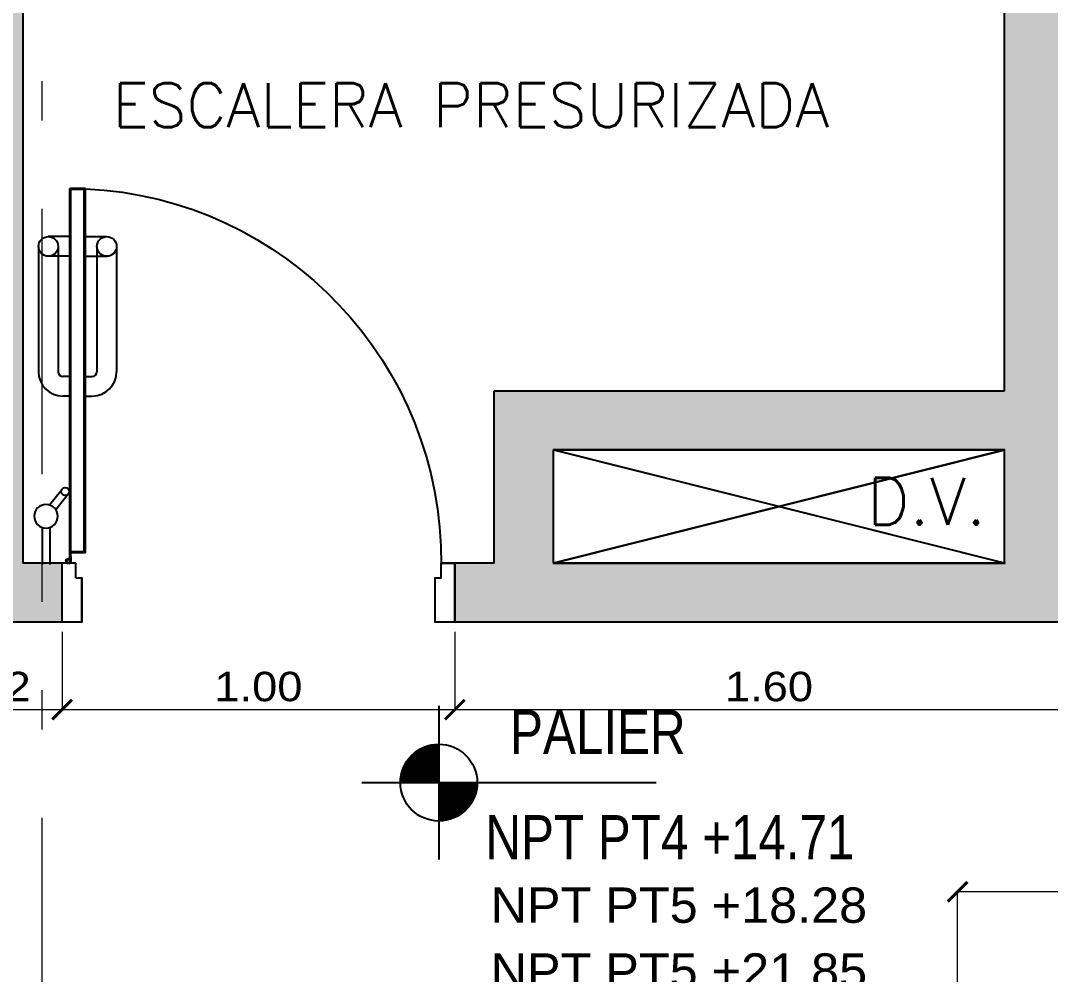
# Model space of a CAD drawing. Header units: metres. Extents: x 219 to 707, y -561 to -17.
# Drawn here: x 355.59 to 358.212, y -227.112 to -224.683 of the extents above; entities that cross this region are included whole.
import ezdxf
from ezdxf.enums import TextEntityAlignment as Align

# ---------------------------------------------------------------- set-up
doc = ezdxf.new("R2010")
doc.units = ezdxf.units.M
for name, pattern in [('CYPE_RAYAPUNTOPUNTO', [0.45, 0.225, -0.075, 0, -0.075, 0, -0.075]), ('HIDDEN', [0.375, 0.25, -0.125]), ('TRAZO_HUECO', [0.75, 0.5, -0.25])]:
    doc.linetypes.add(name, pattern=pattern)
for name, color, linetype in [('1', 1, 'Continuous'), ('A-Aberturas', 2, 'Continuous'), ('A-Muros', 4, 'Continuous'), ('A-Proyección', 1, 'HIDDEN'), ('A-Texto', 3, 'Continuous'), ('CT-75-NIVEL', 1, 'Continuous'), ('Dr Ejes en bloque', 4, 'Continuous'), ('TCOTA', 1, 'Continuous')]:
    doc.layers.add(name, color=color, linetype=linetype)
doc.layers.add('COTAS_REPLANTEO', color=7, linetype='CYPE_RAYAPUNTOPUNTO', lineweight=0)
doc.layers.add('M1-Muro Común 20', color=12, linetype='Continuous', transparency=0.5)
doc.styles.add('1-50', font='arial.ttf', dxfattribs={"width": 1.1, "height": 0.075})
doc.styles.add('ROMANS', font='arial.ttf', dxfattribs={"width": 1.02, "height": 1.2})
doc.styles.add('T12', font='romans.shx', dxfattribs={"height": 0.12})
doc.dimstyles.new('1-50', dxfattribs={"dimscale": 0, "dimtxt": 0.075, "dimasz": 0.05, "dimexe": 0, "dimexo": 0.025, "dimgap": 0.02, "dimtad": 1, "dimzin": 4, "dimdsep": 46, "dimtxsty": '1-50', "dimblk": 'ARCHTICK', "dimcen": 0.09, "dimclrd": 256, "dimclre": 8, "dimclrt": 2, "dimadec": 0, "dimazin": 3, "dimtfac": 1, "dimtofl": 0, "dimtmove": 2, "dimatfit": 3, "dimldrblk": 'OPEN90', "dimfxl": 1, "dimtolj": 1, "dimtzin": 0, "dimlwd": 18, "dimlwe": 18, "dimarcsym": 0})

# ---------------------------------------------------------------- blocks, each defined once
blk = doc.blocks.new('A$C2B301203')
at = {"color": 1}
blk.add_line((0.0825, 0.8661), (0.0825, 0.9602), dxfattribs=at)
at = {"color": 1, "extrusion": (0, 1e-16, -1)}
for p, q in [((0.1328, 0.9464), (0.1328, 0.0029)), ((0.1358, 0.941), (0.1358, 0.0059)), ((0.1728, 0.931), (0.1358, 0.931)), ((0.1698, 0.928), (0.1358, 0.928)), ((0.1698, 0.928), (0.1698, 0.0059)), ((0.1728, 0.931), (0.1728, 0.0029)), ((0.1728, 0.0029), (0.1328, 0.0029)), ((0.1698, 0.0059), (0.1358, 0.0059))]:
    blk.add_line(p, q, dxfattribs=at)
at = {"color": 1, "extrusion": (-1e-16, 0, -1)}
for p, q in [((0.0972, 0.8206), (0.1293, 0.781)), ((0.081, 0.8089), (0.1137, 0.7684))]:
    blk.add_line(p, q, dxfattribs=at)
at = {"color": 1}
blk.add_lwpolyline([(0.0625, 0.8661), (0.0625, 0.9602)], dxfattribs=at)
blk.add_circle((0.0725, 0.8377), 0.0301, dxfattribs=at)
at = {"color": 1, "extrusion": (-1e-16, 0, -1)}
blk.add_circle((-0.1215, 0.7747), 0.01, dxfattribs=at)
at = {"layer": 'A-Aberturas'}
for p, q in [((0.1133, 1.1073), (0.1133, 0.9573)), ((1.1133, 1.1073), (1.1133, 0.9573)), ((0.1483, 0.9573), (0.1133, 0.9573))]:
    blk.add_line(p, q, dxfattribs=at)
at = {"layer": 'A-Aberturas', "extrusion": (-1e-16, 0, -1)}
for q in [(0.1483, 0.9573), (0.1633, 0.9943)]:
    blk.add_line((0.1483, 0.9943), q, dxfattribs=at)
at = {"layer": 'A-Aberturas', "extrusion": (0, 1e-16, -1)}
for p, q in [((0.1358, 0.941), (0.1358, 0.9518)), ((0.1358, 0.941), (0.1328, 0.941)), ((0.1328, 0.5316), (0.1154, 0.5316)), ((0.1728, 0.5316), (0.1903, 0.5316)), ((0.1328, 0.4816), (0.1154, 0.4816)), ((0.1728, 0.4816), (0.1903, 0.4816)), ((0.0534, 0.1508), (0.0534, 0.4697)), ((0.1034, 0.1508), (0.1034, 0.4697)), ((0.2022, 0.1508), (0.2022, 0.4697)), ((0.2522, 0.1508), (0.2522, 0.4697)), ((0.1328, 0.1758), (0.0784, 0.1758)), ((0.1728, 0.1758), (0.2272, 0.1758)), ((0.1328, 0.1258), (0.0784, 0.1258)), ((0.1728, 0.1258), (0.2272, 0.1258))]:
    blk.add_line(p, q, dxfattribs=at)
at = {"layer": 'A-Aberturas', "extrusion": (-1e-16, 0, -1)}
blk.add_lwpolyline([(-0.1633, 1.1073), (-0.1633, 0.9943), (-0.1633, 1.1073), (-0.1133, 1.1073)], dxfattribs=at)
at = {"layer": 'A-Aberturas'}
blk.add_lwpolyline([(1.1133, 1.1073), (1.0633, 1.1073), (1.0633, 1.0523)], dxfattribs=at)
blk.add_polyline3d([(1.0633, 1.1073, 0), (1.0633, 0.9943, 0), (1.0783, 0.9943, 0), (1.0783, 0.9573, 0), (1.1133, 0.9573, 0), (1.0783, 0.9573, 0)], dxfattribs=at)
at = {"layer": 'A-Aberturas', "extrusion": (0, 1e-16, -1)}
for centre, radius in [((-0.1294, 0.9518), 0.00636), ((-0.1294, 0.9518), 0.00431), ((-0.0784, 0.1508), 0.025), ((-0.2272, 0.1508), 0.025)]:
    blk.add_circle(centre, radius, dxfattribs=at)
at = {"layer": 'A-Aberturas'}
blk.add_arc((0.1294, 0.9518), 0.9489, 272.6207, 0.5064, dxfattribs=at)
at = {"layer": 'A-Aberturas', "extrusion": (0, 1e-16, -1)}
for centre, radius, start, end in [((-0.1154, 0.4697), 0.062, 0, 90), ((-0.1903, 0.4697), 0.062, 90, 180), ((-0.1154, 0.4697), 0.012, 0, 90), ((-0.1903, 0.4697), 0.012, 90, 180)]:
    blk.add_arc(centre, radius, start, end, dxfattribs=at)
blk = doc.blocks.new('_ArchTick')
at = {"color": 0, "linetype": 'ByBlock', "const_width": 0.15}
blk.add_lwpolyline([(-0.5, -0.5), (0.5, 0.5)], dxfattribs=at)
blk = doc.blocks.new('*D683')
at = {"layer": 'Defpoints', "color": 0, "transparency": 16777216}
for p in [(357.976, -226.9011), (357.976, -227.4151), (359.5957, -227.4041)]:
    blk.add_point(p, dxfattribs=at)
at = {"layer": 'TCOTA', "color": 8, "lineweight": 18, "transparency": 16777216}
for p, q in [((357.976, -227.3901), (357.976, -226.9011)), ((359.5957, -227.3791), (359.5957, -226.9011))]:
    blk.add_line(p, q, dxfattribs=at)
at = {"layer": 'TCOTA', "lineweight": 18, "transparency": 16777216}
blk.add_line((359.5957, -226.9011), (357.976, -226.9011), dxfattribs=at)
at = {"layer": 'TCOTA', "lineweight": 18, "transparency": 16777216, "xscale": 0.05, "yscale": 0.05, "zscale": 0.05, "rotation": 180}
blk.add_blockref('_ArchTick', (357.976, -226.9011), dxfattribs=at)
at = {"layer": 'TCOTA', "lineweight": 18, "transparency": 16777216, "xscale": 0.05, "yscale": 0.05, "zscale": 0.05}
blk.add_blockref('_ArchTick', (359.5957, -226.9011), dxfattribs=at)
at = {"layer": 'TCOTA', "color": 2, "transparency": 16777216, "insert": (358.7858, -226.8428), "char_height": 0.075, "attachment_point": 5, "style": '1-50'}
blk.add_mtext('\\A1;1.62', dxfattribs=at)
blk = doc.blocks.new('_Open90')
at = {"color": 0, "linetype": 'ByBlock', "lineweight": -2}
for p, q in [((0, 0), (-1, 0)), ((-0.5, 0.5), (0, 0)), ((0, 0), (-0.5, -0.5))]:
    blk.add_line(p, q, dxfattribs=at)
blk = doc.blocks.new('*D684')
at = {"layer": 'Defpoints', "color": 0, "transparency": 16777216}
for p in [(355.3759, -226.2148), (355.6958, -226.2148), (355.6958, -226.4375)]:
    blk.add_point(p, dxfattribs=at)
at = {"layer": 'TCOTA', "color": 8, "lineweight": 18, "transparency": 16777216}
for p, q in [((355.3759, -226.2398), (355.3759, -226.4375)), ((355.6958, -226.2398), (355.6958, -226.4375))]:
    blk.add_line(p, q, dxfattribs=at)
at = {"layer": 'TCOTA', "lineweight": 18, "transparency": 16777216}
blk.add_line((355.3759, -226.4375), (355.6958, -226.4375), dxfattribs=at)
at = {"layer": 'TCOTA', "lineweight": 18, "transparency": 16777216, "xscale": 0.05, "yscale": 0.05, "zscale": 0.05, "rotation": 180}
blk.add_blockref('_ArchTick', (355.3759, -226.4375), dxfattribs=at)
at = {"layer": 'TCOTA', "lineweight": 18, "transparency": 16777216, "xscale": 0.05, "yscale": 0.05, "zscale": 0.05}
blk.add_blockref('_ArchTick', (355.6958, -226.4375), dxfattribs=at)
at = {"layer": 'TCOTA', "color": 2, "transparency": 16777216, "insert": (355.5359, -226.3792), "char_height": 0.075, "attachment_point": 5, "style": '1-50'}
blk.add_mtext('\\A1;.32', dxfattribs=at)
blk = doc.blocks.new('*D685')
at = {"layer": 'Defpoints', "color": 0, "transparency": 16777216}
for p in [(355.6958, -226.2148), (356.6958, -226.2148), (356.6958, -226.4375)]:
    blk.add_point(p, dxfattribs=at)
at = {"layer": 'TCOTA', "color": 8, "lineweight": 18, "transparency": 16777216}
for p, q in [((355.6958, -226.2398), (355.6958, -226.4375)), ((356.6958, -226.2398), (356.6958, -226.4375))]:
    blk.add_line(p, q, dxfattribs=at)
at = {"layer": 'TCOTA', "lineweight": 18, "transparency": 16777216}
blk.add_line((355.6958, -226.4375), (356.6958, -226.4375), dxfattribs=at)
at = {"layer": 'TCOTA', "lineweight": 18, "transparency": 16777216, "xscale": 0.05, "yscale": 0.05, "zscale": 0.05, "rotation": 180}
blk.add_blockref('_ArchTick', (355.6958, -226.4375), dxfattribs=at)
at = {"layer": 'TCOTA', "lineweight": 18, "transparency": 16777216, "xscale": 0.05, "yscale": 0.05, "zscale": 0.05}
blk.add_blockref('_ArchTick', (356.6958, -226.4375), dxfattribs=at)
at = {"layer": 'TCOTA', "color": 2, "transparency": 16777216, "insert": (356.1958, -226.3792), "char_height": 0.075, "attachment_point": 5, "style": '1-50'}
blk.add_mtext('\\A1;1.00', dxfattribs=at)
blk = doc.blocks.new('*D686')
at = {"layer": 'Defpoints', "color": 0, "transparency": 16777216}
for p in [(356.6958, -226.2148), (358.2956, -226.2148), (358.2956, -226.4375)]:
    blk.add_point(p, dxfattribs=at)
at = {"layer": 'TCOTA', "color": 8, "lineweight": 18, "transparency": 16777216}
for p, q in [((356.6958, -226.2398), (356.6958, -226.4375)), ((358.2956, -226.2398), (358.2956, -226.4375))]:
    blk.add_line(p, q, dxfattribs=at)
at = {"layer": 'TCOTA', "lineweight": 18, "transparency": 16777216}
blk.add_line((356.6958, -226.4375), (358.2956, -226.4375), dxfattribs=at)
at = {"layer": 'TCOTA', "lineweight": 18, "transparency": 16777216, "xscale": 0.05, "yscale": 0.05, "zscale": 0.05, "rotation": 180}
blk.add_blockref('_ArchTick', (356.6958, -226.4375), dxfattribs=at)
at = {"layer": 'TCOTA', "lineweight": 18, "transparency": 16777216, "xscale": 0.05, "yscale": 0.05, "zscale": 0.05}
blk.add_blockref('_ArchTick', (358.2956, -226.4375), dxfattribs=at)
at = {"layer": 'TCOTA', "color": 2, "transparency": 16777216, "insert": (357.4957, -226.3792), "char_height": 0.075, "attachment_point": 5, "style": '1-50'}
blk.add_mtext('\\A1;1.60', dxfattribs=at)
blk = doc.blocks.new('NIVELpl')
for p, q in [((0, 0.2609), (0, -0.2609)), ((-0.2609, 0), (0.7379, 0))]:
    blk.add_line(p, q)
at = {"const_width": 0.1304}
for points in [[(0, 0.0652, 0.414214), (-0.0652, 0, 1)], [(0, -0.0652, 0.414214), (0.0652, 0, 1)]]:
    blk.add_lwpolyline(points, format="xyb", dxfattribs=at)
blk.add_circle((0, 0), 0.1304)
at = {"style": 'ROMANS', "width": 0.8}
for tag, p in [('NIVEL', (0.7241, 0.0719)), ('DESCR', (0.7241, -0.2604))]:
    blk.add_attdef(tag, text='', height=0.15, dxfattribs=at).set_placement(p, align=Align.RIGHT)
blk = doc.blocks.new('A$Ccec89f46')
at = {"color": 3}
for p, q in [((-1.4987, -5.35), (-0.3488, -5.35)), ((-1.4987, -5.6388), (-1.4987, -5.35)), ((-0.3488, -5.6388), (-1.4987, -5.6388))]:
    blk.add_line(p, q, dxfattribs=at)
at = {"layer": '1', "linetype": 'TRAZO_HUECO', "ltscale": 20}
for points in [[(-1.4987, -5.35), (-0.3488, -5.6388)], [(-1.4987, -5.6388), (-0.3488, -5.35)]]:
    blk.add_lwpolyline(points, dxfattribs=at)
blk = doc.blocks.new('DSADADASDAS')
at = {"layer": 'COTAS_REPLANTEO', "ltscale": 3}
blk.add_line((129.9275, 125.9327, -0.525), (129.9275, 146.4778, -0.525), dxfattribs=at)

msp = doc.modelspace()

# ---------------------------------------------------------------- hatches: boundary and pattern name
at = {"layer": 'M1-Muro Común 20', "transparency": 33554687}
h = msp.add_hatch(color=256, dxfattribs=at)
h.dxf.hatch_style = 1
h.paths.add_polyline_path([(358.2956, -220.526), (358.0956, -220.526), (358.0956, -221.726), (358.0956, -223.7753), (358.2956, -223.7753)])
h.paths.add_polyline_path([(358.2956, -224.4753), (358.0956, -224.4753), (358.0956, -224.926), (358.0956, -226.0648), (356.9458, -226.0648), (356.9458, -225.776), (358.0956, -225.776), (358.0955, -225.626), (356.7958, -225.626), (356.7958, -226.0648), (356.6958, -226.0648), (356.6958, -226.2148), (358.2956, -226.2148)])
h.paths.add_polyline_path([(355.5958, -224.475), (355.3958, -224.475), (355.3958, -226.2148), (355.5958, -226.2148), (355.6958, -226.2148), (355.6958, -226.0648), (355.5958, -226.0648)])
h.paths.add_polyline_path([(355.5955, -223.226), (355.5955, -222.926), (355.5955, -222.626), (355.5955, -222.326), (355.5955, -222.026), (355.5958, -220.526), (355.3958, -220.526), (355.3958, -223.776), (355.5955, -223.776), (355.5955, -223.526)])
h.paths.add_polyline_path([(358.0958, -220.3255), (355.9956, -220.326), (355.9956, -220.526), (358.0958, -220.526)])
edge = h.paths.add_edge_path()
edge.add_line((357.0674, -220.5384), (357.0674, -220.526))
edge.add_line((357.0674, -220.526), (356.8952, -220.526))
edge.add_arc((356.8952, -221.726), 1.2, 81.7537, 90, ccw=False)
edge = h.paths.add_edge_path()
edge.add_line((358.0952, -224.4753), (358.0955, -224.445))
edge.add_arc((356.8956, -224.426), 1.2, 357.6481, 359.0932, ccw=False)
edge.add_line((358.0946, -224.4753), (358.0952, -224.4753))

# ---------------------------------------------------------------- linework, layer by layer
at = {"layer": 'A-Muros'}
for p, q in [((355.5958, -224.475), (355.5958, -226.0648)), ((358.0955, -225.626), (358.0952, -224.4753)), ((356.7958, -226.0648), (356.7958, -225.626)), ((356.7958, -225.626), (358.0956, -225.626)), ((358.0956, -225.776), (356.9458, -225.776)), ((356.9458, -225.776), (356.9458, -226.0648)), ((358.0956, -226.0648), (358.0956, -225.776)), ((355.6958, -226.0648), (355.5958, -226.0648)), ((355.6958, -226.2148), (355.6958, -226.0648)), ((356.7958, -226.0648), (356.6958, -226.0648)), ((356.6958, -226.0648), (356.6958, -226.2148)), ((356.9458, -226.0648), (358.0956, -226.0648)), ((355.6958, -226.2148), (355.3958, -226.2148)), ((358.2956, -226.2148), (356.6958, -226.2148))]:
    msp.add_line(p, q, dxfattribs=at)
at = {"layer": 'A-Proyección', "linetype": 'ByBlock'}
msp.add_line((358.0956, -226.0648), (356.9458, -225.776), dxfattribs=at)
msp.add_lwpolyline([(358.0956, -225.776), (356.946, -226.0648)], dxfattribs=at)

# ---------------------------------------------------------------- block references
msp.add_blockref('A$Ccec89f46', (358.4456, -220.426))
at = {"layer": 'A-Aberturas', "xscale": -1, "rotation": 180.0000158623989}
msp.add_blockref('A$C2B301203', (355.5825, -225.1075), dxfattribs=at)
at = {"layer": 'CT-75-NIVEL'}
ref = msp.add_blockref('NIVELpl', (356.655, -226.6233), dxfattribs=dict(at, xscale=0.75, yscale=0.75, zscale=0.75))
ref.add_attrib('NIVEL', 'PALIER ', dxfattribs={"layer": '0', "height": 0.1125, "style": 'ROMANS', "width": 0.8}).set_placement((357.3185, -226.5506), align=Align.RIGHT)
ref.add_attrib('DESCR', 'NPT PT4 +14.71', dxfattribs={"layer": '0', "height": 0.1125, "style": 'ROMANS', "width": 0.8}).set_placement((357.7134, -226.8185), align=Align.RIGHT)
at = {"layer": 'Dr Ejes en bloque'}
msp.add_blockref('DSADADASDAS', (225.7179, -364.1705, 0.525), dxfattribs=at)

# ---------------------------------------------------------------- texts
at = {"layer": 'A-Texto', "transparency": 33554687, "style": 'T12'}
msp.add_text('ESCALERA PRESURIZADA', height=0.112608, dxfattribs=at).set_placement((355.8248, -224.9548))
at = {"layer": 'A-Texto', "style": 'T12'}
msp.add_text('D.V.', height=0.12, dxfattribs=at).set_placement((357.7453, -225.967))
at = {"layer": 'CT-75-NIVEL', "char_height": 0.09, "attachment_point": 1, "style": 'ROMANS'}
for s, insert in [('NPT PT5 +18.28', (356.7869, -226.8903)), ('NPT PT5 +21.85', (356.7869, -227.058))]:
    msp.add_mtext_dynamic_manual_height_columns(s, width=0.949081, gutter_width=0.3, heights=[0], dxfattribs=dict(at, insert=insert))

# ---------------------------------------------------------------- dimensions: what is measured, and where the dimension line sits
at = {"layer": 'TCOTA'}
for base, p1, p2, picture, middle in [((355.6958, -226.4375), (355.3759, -226.2148), (355.6958, -226.2148), '*D684', (355.5359, -226.3792)), ((356.6958, -226.4375), (355.6958, -226.2148), (356.6958, -226.2148), '*D685', (356.1958, -226.3792)), ((358.2956, -226.4375), (356.6958, -226.2148), (358.2956, -226.2148), '*D686', (357.4957, -226.3792)), ((357.976, -226.9011), (359.5957, -227.4041), (357.976, -227.4151), '*D683', (358.7858, -226.8428))]:
    dim = msp.add_linear_dim(base=base, p1=p1, p2=p2, dimstyle='1-50', override={"dimscale": 1}, dxfattribs=at)
    dim.commit()
    dim.dimension.update_dxf_attribs({"geometry": picture, "text_midpoint": middle})

doc.saveas('drawing.dxf')
